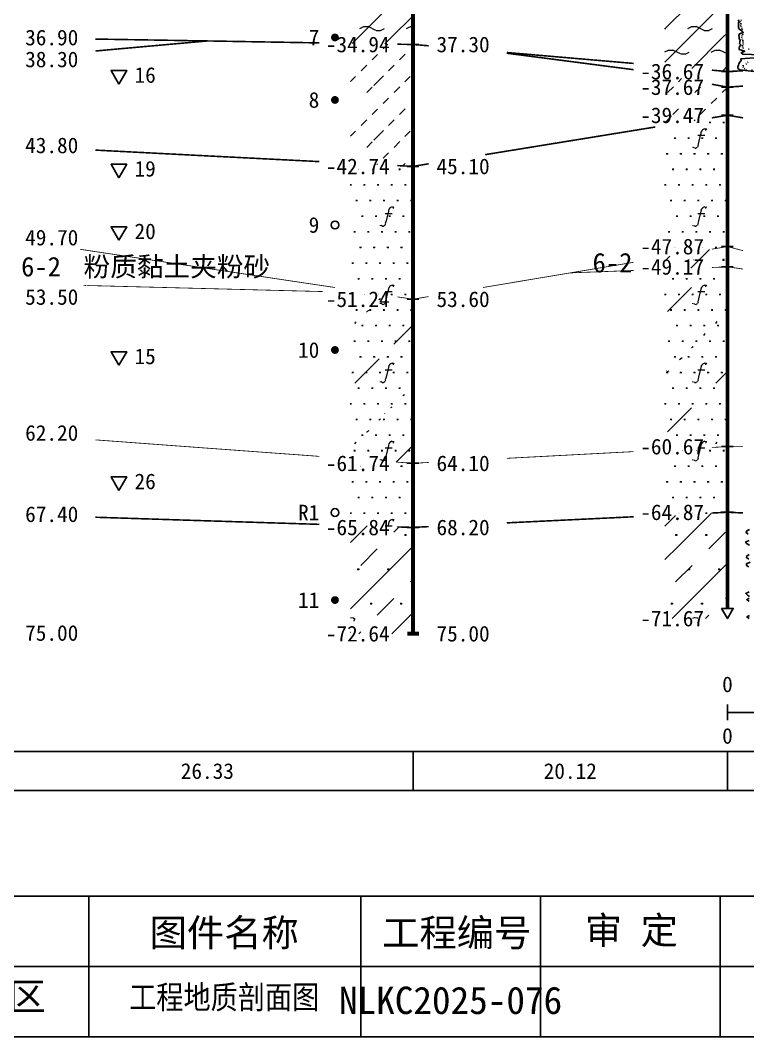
# Model space of a CAD drawing. Extents: x -37 to 3540, y -1485 to 297.
# Drawn here: x 1951.6 to 2044.7, y -579 to -448.9 of the extents above; entities that cross this region are included whole.
import ezdxf
from ezdxf.enums import TextEntityAlignment as Align

# ---------------------------------------------------------------- set-up
doc = ezdxf.new("R2010")
doc.units = 0
doc.linetypes.add('DOT', pattern=[6.35, 0, -6.35])
doc.layers.get('0').update_dxf_attribs({"linetype": 'CONTINUOUS'})
for name, color, linetype in [('CURVE', 200, 'CONTINUOUS'), ('FRAME', 7, 'CONTINUOUS'), ('HOLE', 41, 'CONTINUOUS'), ('RULER', 7, 'CONTINUOUS'), ('SAMPLE', 1, 'CONTINUOUS'), ('STRATUM', 241, 'CONTINUOUS')]:
    doc.layers.add(name, color=color, linetype=linetype)
doc.layers.add('HATCH', color=7, linetype='CONTINUOUS', lineweight=13)
doc.styles.add('ST', font='')
doc.styles.get('ST').set_extended_font_data('SimSun')
pattern_1 = [(45, (1618.6395, -594), (-2.12132, 2.12132), [10, 0]), (26.565, (1619.7136, -594.2536), (5.999823, 5.999812), [0.567, -12.849]), (0, (1619.1466, -594.2536), (0, 6), [0.567, -5.433]), (26.565, (1617.0582, -594), (5.999823, 5.999812), [0.567, -12.849]), (0, (1617.5653, -593.7464), (0, 6), [0.567, -5.433]), (153.435, (1619.1466, -594.2536), (-5.999818, -5e-06), [1.134, -12.2826]), (26.565, (1622.7136, -591.2536), (5.999823, 5.999812), [0.567, -12.849]), (0, (1622.1466, -591.2536), (0, 6), [0.567, -5.433]), (26.565, (1620.0582, -591), (5.999823, 5.999812), [0.567, -12.849]), (0, (1620.5653, -590.7464), (0, 6), [0.567, -5.433]), (153.435, (1622.1466, -591.2536), (-5.999818, -5e-06), [1.134, -12.2826])]
pattern_2 = [(45, (1618.6395, -594), (-6e-07, 6.99998), [0.9473, -8.9522]), (45, (1620.0395, -592.6), (-6e-07, 6.99998), [0.9869, -8.9126]), (45, (1621.4395, -591.2), (-6e-07, 6.99998), [1.06018, -8.83931]), (45, (1622.8395, -589.8), (-6e-07, 6.99998), [0.94918, -8.95032]), (45, (1624.2395, -588.4), (-6e-07, 6.99998), [1.0365, -8.86299]), (45, (1622.1395, -594), (-6e-07, 6.99998), [1.01335, -8.88615]), (45, (1623.5395, -592.6), (-6e-07, 6.99998), [1.07896, -12.12037]), (45, (1624.9395, -591.2), (-6e-07, 6.99998), [0.99882, -8.90067]), (45, (1619.3395, -589.8), (-4e-07, 6.99998), [1.05533, -8.84416]), (45, (1620.7395, -588.4), (-4e-07, 6.99998), [1.0365, -8.86299])]
pattern_3 = [(82.875, (1617.8049, -595.206), (0.0003693, 10.0001764), [0.08929, -80.53371]), (143.13, (1617.9059, -595.2818), (-29.999964, 20.000054), [0.12627, -49.87373]), (172.875, (1618.083, -595.304), (-70.0002457, 9.9996603), [0.17857, -80.44443]), (206.565, (1618.2615, -595.2147), (-9.999705, -9.999687), [0.19954, -22.16046]), (243.435, (1618.3508, -595.0363), (9e-06, -9.999696), [0.19954, -22.16146]), (255.964, (1618.44, -594.679), (-0.0002, -9.999501), [0.36813, -40.86287]), (255.964, (1618.75, -593.439), (-0.0002, -9.999501), [1.27838, -39.95262]), (255.964, (1618.8186, -593.165), (-0.0002, -9.999501), [0.28235, -40.94865]), (216.87, (1619.0088, -592.9108), (-9.999982, -10.000018), [0.12627, -49.87373]), (243.435, (1618.908, -592.9865), (9e-06, -9.999696), [0.19954, -22.16146]), (206.565, (1619.1873, -592.8215), (-9.999705, -9.999687), [0.19954, -22.16046]), (172.875, (1619.3645, -592.8437), (-70.0002457, 9.9996603), [0.17857, -80.44443]), (143.13, (1619.4655, -592.9194), (-29.999964, 20.000054), [0.12627, -49.87373]), (82.875, (1619.4544, -593.008), (0.0003693, 10.0001764), [0.08929, -80.53371]), (0, (1618.31, -593.66), (0, 10), [0.89286, -9.10714]), (0, (1618.6645, -594), (1, 2), [0, -1.75]), (0, (1618.6395, -593.975), (1, 2), [0, -1.75]), (0, (1618.6395, -594), (1, 2), [0, -1.75]), (0, (1618.6145, -594), (1, 2), [0, -1.75]), (0, (1618.6395, -594.025), (1, 2), [0, -1.75])]
pattern_4 = [(45, (1618.64, -594), (-2e-06, 15.39996), [4.3383, -17.4406]), (45, (1624.828, -587.777), (-2e-06, 15.39996), [4.3861, -17.3928]), (45, (1629.788, -582.819), (-2e-06, 15.39996), [3.98994, -17.78894]), (26.565, (1618.6395, -586.3), (15.4, 15.4), [0.2123, -34.22315]), (36.8699, (1620.1795, -584.76), (15.4, 15.4), [0.43504, -76.56496]), (315, (1626.34, -578.653), (15.39996, 3e-06), [0.0727, -21.70617]), (26.565, (1626.3395, -594), (15.4, 15.4), [0.31845, -34.117]), (26.565, (1627.8795, -592.46), (15.4, 15.4), [0.2316, -34.20383]), (90, (1628.65, -591.69), (-15.4, -1e-06), [0.0633, -15.3367]), (26.565, (1629.4195, -590.92), (15.4, 15.4), [0.2002, -68.6707]), (36.8699, (1630.9595, -589.38), (15.4, 15.4), [0.2435, -76.7565]), (45, (1632.5, -587.84), (-5e-07, 15.39996), [0.24005, -21.53884]), (315, (1633.85, -586.195), (15.39996, 3e-06), [0.0727, -21.70617]), (36.8699, (1621.7195, -583.22), (15.4, 15.4), [0.22493, -76.77507]), (53.1301, (1623.2595, -581.68), (30.8, 46.2), [0.29564, -76.70436]), (53.1301, (1624.7995, -580.14), (30.8, 46.2), [0.27774, -76.72226])]
pattern_5 = [(45, (1618.6395, -594), (-4.24264, 4.24264), [10, 0]), (45, (1619.7005, -597.182), (-2.12132, 6.36396), [3, -3])]
pattern_6 = [(82.875, (1616.8033, -596.6533), (0.000812, 22.000388), [0.1964, -177.1742]), (143.13, (1617.0256, -596.82), (-65.99992, 44.00012), [0.2778, -109.7222]), (172.875, (1617.4154, -596.8687), (-154.00054, 21.999253), [0.39285, -176.97775]), (206.565, (1617.808, -596.672), (-21.99935, -21.99931), [0.439, -48.753]), (243.435, (1618.004, -596.28), (2e-05, -21.99933), [0.439, -48.7552]), (255.964, (1618.201, -595.494), (-0.00044, -21.9989), [0.8099, -89.8983]), (255.964, (1618.883, -592.7656), (-0.00044, -21.9989), [2.8124, -87.8958]), (255.964, (1619.0335, -592.163), (-0.00044, -21.9989), [0.6212, -90.087]), (216.87, (1619.452, -591.6037), (-21.99996, -22.00004), [0.2778, -109.7222]), (243.435, (1619.23, -591.77), (2e-05, -21.99933), [0.439, -48.7552]), (206.565, (1619.845, -591.407), (-21.99935, -21.99931), [0.439, -48.753]), (172.875, (1620.2345, -591.456), (-154.00054, 21.999253), [0.39285, -176.97775]), (143.13, (1620.4567, -591.6228), (-65.99992, 44.00012), [0.2778, -109.7222]), (82.875, (1620.4324, -591.8177), (0.000812, 22.000388), [0.1964, -177.1742]), (0, (1617.914, -593.252), (0, 22), [1.9643, -20.0357]), (0, (1618.6945, -594), (2.2, 4.4), [0, -3.85]), (0, (1618.6395, -593.945), (2.2, 4.4), [0, -3.85]), (0, (1618.6395, -594), (2.2, 4.4), [0, -3.85]), (0, (1618.5845, -594), (2.2, 4.4), [0, -3.85]), (0, (1618.6395, -594.055), (2.2, 4.4), [0, -3.85])]

# ---------------------------------------------------------------- blocks, each defined once
blk = doc.blocks.new('图签_A3长')
for p, q in [((0, 18), (-380, 18)), ((-222.82, 0), (-222.82, 18)), ((-188, 0), (-188, 18)), ((-165, 0), (-165, 18)), ((-142, 0), (-142, 18)), ((-320, 9), (0, 9)), ((-380, 0), (0, 0))]:
    blk.add_line(p, q)
at = {"style": 'ST'}
for s, p in [('审 定', (-153.38, 13.61)), ('图件名称', (-205.49, 13.3)), ('工程编号', (-175.73, 13.3))]:
    blk.add_text(s, height=3.5, dxfattribs=at).set_placement(p, align=Align.MIDDLE_CENTER)
for tag, p in [('01＿单位名称', (-349.98, 8.36)), ('02＿工程名称', (-271.3, 5.16)), ('04＿工程编号', (-176.51, 4.65)), ('05＿日期', (-35.59, 4.65)), ('06＿图号', (-11.16, 4.91))]:
    blk.add_attdef(tag, text='', height=3.5, dxfattribs=at).set_placement(p, align=Align.MIDDLE_CENTER)
at = {"style": 'ST', "width": 0.85}
blk.add_attdef('03＿图件名称', text='', height=3, dxfattribs=at).set_placement((-205.49, 5.05), align=Align.MIDDLE_CENTER)
blk = doc.blocks.new('SampleSoilUndisturbed')
at = {"const_width": 0.5}
blk.add_lwpolyline([(-0.25, 0, 1), (0.25, 0, 1)], format="xyb", close=True, dxfattribs=at)
blk = doc.blocks.new('SampleSoilDisturbed')
blk.add_circle((0, 0), 0.5)
blk = doc.blocks.new('TrigonHollow')
blk.add_lwpolyline([(0, -1.15), (1, 0.58), (-1, 0.58)], close=True)

msp = doc.modelspace()

# ---------------------------------------------------------------- hatches: boundary and pattern name
at = {"layer": 'HATCH'}
h = msp.add_hatch(dxfattribs=at)
h.set_pattern_fill('YNNT', color=251, style=0)
h.set_pattern_definition(pattern_1)
h.paths.add_polyline_path([(2042.12, -441.89), (2034.12, -442.75), (2034.12, -454.8), (2042.12, -455.49)])
h.paths.add_polyline_path([(2030.05, -456.98), (2039.6, -456.98), (2039.6, -454.05), (2030.05, -454.05)], flags=9)
h.paths.add_polyline_path([(2030.05, -443.38), (2039.6, -443.38), (2039.6, -440.45), (2030.05, -440.45)], flags=9)
h = msp.add_hatch(dxfattribs=at)
h.set_pattern_fill('YNNT', color=251, style=0)
h.set_pattern_definition(pattern_1)
h.paths.add_polyline_path([(2001.88, -446.23), (1993.88, -444.33), (1993.88, -451.89), (2001.88, -452.03)])
h.paths.add_polyline_path([(1989.81, -453.52), (1999.37, -453.52), (1999.37, -450.59), (1989.81, -450.59)], flags=9)
h.paths.add_polyline_path([(1989.81, -447.72), (1999.37, -447.72), (1999.37, -444.79), (1989.81, -444.79)], flags=9)
h = msp.add_hatch(dxfattribs=at)
h.set_pattern_fill('NZFT', color=52, style=0)
h.set_pattern_definition(pattern_2)
h.paths.add_polyline_path([(2001.88, -452.03), (1993.88, -451.89), (1993.88, -467.22), (2001.88, -467.63)])
h.paths.add_polyline_path([(1989.82, -469.11), (1999.37, -469.11), (1999.37, -466.21), (1989.82, -466.21)], flags=9)
h.paths.add_polyline_path([(1989.81, -453.52), (1999.37, -453.52), (1999.37, -450.59), (1989.81, -450.59)], flags=9)
h = msp.add_hatch(dxfattribs=at)
h.set_pattern_fill('NZFT', color=52, style=0)
h.set_pattern_definition(pattern_2)
h.paths.add_polyline_path([(2042.12, -457.49), (2034.12, -456.01), (2034.12, -462.39), (2042.12, -461.09)])
h.paths.add_polyline_path([(2030.05, -462.58), (2039.6, -462.58), (2039.6, -459.65), (2030.05, -459.65)], flags=9)
h.paths.add_polyline_path([(2030.05, -458.98), (2039.6, -458.98), (2039.6, -456.05), (2030.05, -456.05)], flags=9)
h.paths.add_polyline_path([(2030.05, -456.98), (2039.6, -456.98), (2039.6, -454.05), (2030.05, -454.05)], flags=9)
h = msp.add_hatch(dxfattribs=at)
h.set_pattern_fill('FS', color=142, style=0)
h.set_pattern_definition(pattern_3)
h.paths.add_polyline_path([(2042.12, -461.09), (2034.12, -462.39), (2034.12, -479.23), (2042.12, -477.89)])
h.paths.add_polyline_path([(2030.05, -479.38), (2039.6, -479.38), (2039.6, -476.45), (2030.05, -476.45)], flags=9)
h.paths.add_polyline_path([(2030.05, -462.58), (2039.6, -462.58), (2039.6, -459.65), (2030.05, -459.65)], flags=9)
h = msp.add_hatch(dxfattribs=at)
h.set_pattern_fill('FS', color=142, style=0)
h.set_pattern_definition(pattern_3)
h.paths.add_polyline_path([(2001.88, -467.63), (1993.88, -467.22), (1993.88, -483.43), (2001.88, -484.63)])
h.paths.add_polyline_path([(1968.69, -483.04), (1995.36, -483.04), (1995.36, -478.1), (1968.69, -478.1)], flags=9)
h.paths.add_polyline_path([(1989.82, -486.12), (1999.37, -486.12), (1999.37, -483.2), (1989.82, -483.2)], flags=9)
h.paths.add_polyline_path([(1989.82, -469.11), (1999.37, -469.11), (1999.37, -466.21), (1989.82, -466.21)], flags=9)
h = msp.add_hatch(dxfattribs=at)
h.set_pattern_fill('FZNT', color=32, style=0)
h.set_pattern_definition(pattern_5)
h.paths.add_polyline_path([(2042.12, -477.89), (2034.12, -479.23), (2034.12, -480.8), (2042.12, -480.49)])
h.paths.add_polyline_path([(2030.05, -481.98), (2039.6, -481.98), (2039.6, -479.05), (2030.05, -479.05)], flags=9)
h.paths.add_polyline_path([(2030.05, -479.38), (2039.6, -479.38), (2039.6, -476.45), (2030.05, -476.45)], flags=9)
h = msp.add_hatch(dxfattribs=at)
h.set_pattern_fill('FS', color=32, scale=2.2, style=0)
h.set_pattern_definition(pattern_6)
h.paths.add_polyline_path([(2042.12, -477.89), (2034.12, -479.23), (2034.12, -480.8), (2042.12, -480.49)])
h.paths.add_polyline_path([(2030.05, -481.98), (2039.6, -481.98), (2039.6, -479.05), (2030.05, -479.05)], flags=9)
h.paths.add_polyline_path([(2030.05, -479.38), (2039.6, -479.38), (2039.6, -476.45), (2030.05, -476.45)], flags=9)
h = msp.add_hatch(dxfattribs=at)
h.set_pattern_fill('FS', color=142, style=0)
h.set_pattern_definition(pattern_3)
h.paths.add_polyline_path([(2042.12, -480.49), (2034.12, -480.8), (2034.12, -503.92), (2042.12, -503.49)])
h.paths.add_polyline_path([(2030.05, -504.98), (2039.6, -504.98), (2039.6, -502.05), (2030.05, -502.05)], flags=9)
h.paths.add_polyline_path([(2030.05, -481.98), (2039.6, -481.98), (2039.6, -479.05), (2030.05, -479.05)], flags=9)
h = msp.add_hatch(dxfattribs=at)
h.set_pattern_fill('SZFT', color=142, scale=2.2, style=0)
h.set_pattern_definition(pattern_4)
h.paths.add_polyline_path([(2042.12, -480.49), (2034.12, -480.8), (2034.12, -503.92), (2042.12, -503.49)])
h.paths.add_polyline_path([(2030.05, -504.98), (2039.6, -504.98), (2039.6, -502.05), (2030.05, -502.05)], flags=9)
h.paths.add_polyline_path([(2030.05, -481.98), (2039.6, -481.98), (2039.6, -479.05), (2030.05, -479.05)], flags=9)
h = msp.add_hatch(dxfattribs=at)
h.set_pattern_fill('FS', color=142, style=0)
h.set_pattern_definition(pattern_3)
h.paths.add_polyline_path([(2001.88, -484.63), (1993.88, -483.43), (1993.88, -505.04), (2001.88, -505.63)])
h.paths.add_polyline_path([(1989.81, -507.12), (1999.37, -507.12), (1999.37, -504.19), (1989.81, -504.19)], flags=9)
h.paths.add_polyline_path([(1989.82, -486.12), (1999.37, -486.12), (1999.37, -483.2), (1989.82, -483.2)], flags=9)
h = msp.add_hatch(dxfattribs=at)
h.set_pattern_fill('SZFT', color=142, scale=2.2, style=0)
h.set_pattern_definition(pattern_4)
h.paths.add_polyline_path([(2001.88, -484.63), (1993.88, -483.43), (1993.88, -505.04), (2001.88, -505.63)])
h.paths.add_polyline_path([(1989.81, -507.12), (1999.37, -507.12), (1999.37, -504.19), (1989.81, -504.19)], flags=9)
h.paths.add_polyline_path([(1989.82, -486.12), (1999.37, -486.12), (1999.37, -483.2), (1989.82, -483.2)], flags=9)
h = msp.add_hatch(dxfattribs=at)
h.set_pattern_fill('FS', color=142, style=0)
h.set_pattern_definition(pattern_3)
h.paths.add_polyline_path([(2042.12, -503.49), (2034.12, -503.92), (2034.12, -512.28), (2042.12, -511.89)])
h.paths.add_polyline_path([(2030.05, -513.38), (2039.6, -513.38), (2039.6, -510.45), (2030.05, -510.45)], flags=9)
h.paths.add_polyline_path([(2030.05, -504.98), (2039.6, -504.98), (2039.6, -502.05), (2030.05, -502.05)], flags=9)
h = msp.add_hatch(dxfattribs=at)
h.set_pattern_fill('FS', color=142, style=0)
h.set_pattern_definition(pattern_3)
h.paths.add_polyline_path([(2001.88, -505.63), (1993.88, -505.04), (1993.88, -513.57), (2001.88, -513.83)])
h.paths.add_polyline_path([(1989.81, -515.32), (1999.37, -515.32), (1999.37, -512.39), (1989.81, -512.39)], flags=9)
h.paths.add_polyline_path([(1989.81, -507.12), (1999.37, -507.12), (1999.37, -504.19), (1989.81, -504.19)], flags=9)
h = msp.add_hatch(dxfattribs=at)
h.set_pattern_fill('FZNT', color=32, style=0)
h.set_pattern_definition(pattern_5)
h.paths.add_polyline_path([(2042.12, -511.89), (2034.12, -512.28), (2034.12, -525.49), (2042.12, -525.49), (2041.37, -524.19), (2042.12, -524.19)])
h.paths.add_polyline_path([(2030.05, -526.98), (2039.6, -526.98), (2039.6, -524.05), (2030.05, -524.05)], flags=9)
h.paths.add_polyline_path([(2030.05, -513.38), (2039.6, -513.38), (2039.6, -510.45), (2030.05, -510.45)], flags=9)
h = msp.add_hatch(dxfattribs=at)
h.set_pattern_fill('FS', color=32, scale=2.2, style=0)
h.set_pattern_definition(pattern_6)
h.paths.add_polyline_path([(2042.12, -511.89), (2034.12, -512.28), (2034.12, -525.49), (2042.12, -525.49), (2041.37, -524.19), (2042.12, -524.19)])
h.paths.add_polyline_path([(2030.05, -526.98), (2039.6, -526.98), (2039.6, -524.05), (2030.05, -524.05)], flags=9)
h.paths.add_polyline_path([(2030.05, -513.38), (2039.6, -513.38), (2039.6, -510.45), (2030.05, -510.45)], flags=9)
h = msp.add_hatch(dxfattribs=at)
h.set_pattern_fill('FZNT', color=32, style=0)
h.set_pattern_definition(pattern_5)
h.paths.add_polyline_path([(2001.88, -513.83), (1993.88, -513.57), (1993.88, -527.43), (2001.88, -527.43)])
h.paths.add_polyline_path([(1989.81, -528.92), (1999.37, -528.92), (1999.37, -525.99), (1989.81, -525.99)], flags=9)
h.paths.add_polyline_path([(1989.81, -515.32), (1999.37, -515.32), (1999.37, -512.39), (1989.81, -512.39)], flags=9)
h = msp.add_hatch(dxfattribs=at)
h.set_pattern_fill('FS', color=32, scale=2.2, style=0)
h.set_pattern_definition(pattern_6)
h.paths.add_polyline_path([(2001.88, -513.83), (1993.88, -513.57), (1993.88, -527.43), (2001.88, -527.43)])
h.paths.add_polyline_path([(1989.81, -528.92), (1999.37, -528.92), (1999.37, -525.99), (1989.81, -525.99)], flags=9)
h.paths.add_polyline_path([(1989.81, -515.32), (1999.37, -515.32), (1999.37, -512.39), (1989.81, -512.39)], flags=9)

# ---------------------------------------------------------------- linework, layer by layer
at = {"layer": 'CURVE', "color": 30, "linetype": 'Continuous'}
for points in [[(2043.49, -448.89), (2043.62, -449.09), (2043.55, -449.29), (2043.54, -449.49), (2043.55, -449.69), (2043.55, -449.89), (2043.64, -450.09), (2043.94, -450.29), (2044.08, -450.49), (2043.65, -450.69), (2043.59, -450.89), (2043.62, -451.09), (2043.61, -451.29), (2043.73, -451.49), (2043.69, -451.69), (2043.67, -451.89), (2043.83, -452.09), (2043.64, -452.29), (2043.62, -452.49), (2043.62, -452.69), (2044.33, -452.89), (2043.88, -453.09), (2044.09, -453.29), (2049.64, -453.49)], [(2046.1, -453.69), (2043.81, -453.89), (2043.86, -454.09), (2043.72, -454.29), (2043.58, -454.49), (2043.55, -454.69), (2043.45, -454.89), (2043.45, -455.09), (2043.69, -455.29), (2045.49, -455.49)], [(2044.95, -514.09), (2044.6, -514.29), (2044.51, -514.49), (2044.75, -514.69)], [(2044.88, -515.49), (2044.46, -515.69), (2044.55, -515.89), (2044.95, -516.09)], [(2044.88, -517.29), (2044.59, -517.49), (2044.57, -517.69), (2044.85, -517.89)], [(2045.04, -518.29), (2044.55, -518.49), (2044.57, -518.69), (2044.86, -518.89)], [(2044.9, -522.09), (2044.46, -522.29), (2044.69, -522.49), (2044.95, -522.69)], [(2044.9, -522.89), (2044.58, -523.09), (2044.88, -523.29)], [(2044.95, -525.09), (2044.6, -525.29), (2044.9, -525.49)]]:
    msp.add_lwpolyline(points, dxfattribs=at)
at = {"layer": 'CURVE', "color": 100, "linetype": 'DOT', "ltscale": 0.1}
for points in [[(2043.9, -448.89), (2043.74, -449.09), (2043.82, -449.29), (2043.8, -449.49), (2043.82, -449.69), (2043.96, -449.89), (2043.95, -450.09), (2044.02, -450.29), (2044.14, -450.49), (2044.08, -450.69), (2043.98, -450.89), (2043.93, -451.09), (2044.01, -451.29), (2044.08, -451.49), (2044.12, -451.69), (2044.16, -451.89), (2044.06, -452.09), (2044.03, -452.29), (2044.08, -452.49), (2045.18, -452.69)], [(2044.76, -454.29), (2044.55, -454.49), (2044.13, -454.69), (2044.12, -454.89), (2044.27, -455.09), (2044.47, -455.29), (2048.39, -455.49)]]:
    msp.add_lwpolyline(points, dxfattribs=at)
at = {"layer": 'FRAME', "linetype": 'Continuous'}
msp.add_line((1483.01, -579), (2018.64, -579), dxfattribs=at)
at = {"layer": 'HOLE', "linetype": 'Continuous', "const_width": 0.5}
for points in [[(2042.12, -375.49), (2042.12, -524.19)], [(2001.88, -377.43), (2001.88, -527.43)], [(2001.13, -527.43), (2002.63, -527.43)]]:
    msp.add_lwpolyline(points, dxfattribs=at)
at = {"layer": 'HOLE', "linetype": 'Continuous'}
for points in [[(2001.13, -452.03), (2002.63, -452.03)], [(2041.37, -455.49), (2042.87, -455.49)], [(2041.37, -457.49), (2042.87, -457.49)], [(2041.37, -461.09), (2042.87, -461.09)], [(2001.13, -467.63), (2002.63, -467.63)], [(2041.37, -477.89), (2042.87, -477.89)], [(2041.37, -480.49), (2042.87, -480.49)], [(2001.13, -484.63), (2002.63, -484.63)], [(2041.37, -503.49), (2042.87, -503.49)], [(2001.13, -505.63), (2002.63, -505.63)], [(2041.37, -511.89), (2042.87, -511.89)], [(2001.13, -513.83), (2002.63, -513.83)]]:
    msp.add_lwpolyline(points, dxfattribs=at)
msp.add_lwpolyline([(2041.37, -524.19), (2042.87, -524.19), (2042.12, -525.49)], close=True, dxfattribs=at)
at = {"layer": 'RULER', "linetype": 'Continuous'}
for points in [[(2042.12, -537.51), (2042.12, -536.51)], [(2042.12, -537.51), (2092.12, -537.51)], [(2042.12, -537.51), (2042.12, -538.51)], [(1949.23, -542.51), (2001.88, -542.51), (2001.88, -547.51), (1949.23, -547.51)], [(2001.88, -542.51), (2042.12, -542.51), (2042.12, -547.51), (2001.88, -547.51)], [(2042.12, -542.51), (2084.4, -542.51), (2084.4, -547.51), (2042.12, -547.51)]]:
    msp.add_lwpolyline(points, dxfattribs=at)
at = {"layer": 'STRATUM', "linetype": 'Continuous'}
for points, const_width in [([(1961.23, -451.34), (1975.55, -451.58), (1989.88, -451.83)], 0.2), ([(1961.23, -452.87), (1962.39, -452.76), (1975.55, -451.58)], 0.2), ([(1999.88, -452), (2001.88, -452.03), (2003.88, -452.2)], 0.2), ([(2013.87, -453.15), (2030.12, -455.26)], 0.2), ([(2013.88, -453.06), (2022, -453.76), (2030.12, -454.46)], 0.2), ([(2040.12, -455.32), (2042.12, -455.49), (2044.12, -455.4)], 0.2), ([(2040.12, -457.12), (2042.12, -457.49), (2044.12, -457.36)], 0.2), ([(2040.12, -461.42), (2042.12, -461.09), (2044.12, -461.42)], 0.2), ([(2011.11, -466.13), (2022, -464.36), (2032.89, -462.59)], 0.2), ([(1961.23, -465.55), (1975.55, -466.29), (1989.88, -467.02)], 0.2), ([(1999.88, -467.53), (2001.88, -467.63), (2003.88, -467.3)], 0.2), ([(1959.24, -478.24), (1975.55, -480.69), (1991.87, -483.13)], 0.1), ([(2040.12, -478.23), (2042.12, -477.89), (2044.12, -478.42)], 0.1), ([(2010.84, -483.13), (2022, -481.26), (2030.12, -479.9)], 0.1), ([(2022, -481.26), (2030.12, -480.95)], 0.1), ([(2040.12, -480.57), (2042.12, -480.49), (2044.12, -480.77)], 0.1), ([(1960.03, -482.84), (1959.89, -482.87), (1990.29, -483.65)], 0.1), ([(1999.88, -484.33), (2001.88, -484.63), (2003.88, -484.29)], 0.1), ([(1961.23, -502.63), (1975.55, -503.69), (1989.88, -504.74)], 0.1), ([(2013.88, -504.99), (2022, -504.56), (2030.12, -504.13)], 0.1), ([(2040.12, -503.6), (2042.12, -503.49), (2044.12, -503.51)], 0.1), ([(1999.88, -505.48), (2001.88, -505.63), (2003.88, -505.52)], 0.1), ([(1961.23, -512.53), (1975.55, -512.99), (1989.88, -513.44)], 0.2), ([(2013.88, -513.25), (2022, -512.86), (2030.12, -512.47)], 0.2), ([(2040.12, -511.99), (2042.12, -511.89), (2044.12, -511.98)], 0.2), ([(1999.88, -513.77), (2001.88, -513.83), (2003.88, -513.73)], 0.2)]:
    msp.add_lwpolyline(points, dxfattribs=dict(at, const_width=const_width))

# ---------------------------------------------------------------- block references
at = {"layer": 'CURVE'}
for p in [(1964.23, -455.94), (1964.23, -467.94), (1964.23, -475.94), (1964.23, -491.94), (1964.23, -507.94)]:
    msp.add_blockref('TrigonHollow', p, dxfattribs=at)
at = {"layer": 'FRAME'}
ref = msp.add_blockref('图签_A3长', (2183.2, -579), dxfattribs=at)
ref.add_attrib('02＿工程名称', '浙江大学医学院附属邵逸夫医院宁波院区', dxfattribs={"layer": '0', "height": 3.5, "style": 'ST'}).set_placement((1911.9, -573.84), align=Align.MIDDLE_CENTER)
ref.add_attrib('03＿图件名称', '工程地质剖面图', dxfattribs={"layer": '0', "height": 3, "style": 'ST', "width": 0.85}).set_placement((1977.71, -573.95), align=Align.MIDDLE_CENTER)
ref.add_attrib('04＿工程编号', 'NLKC2025-076', dxfattribs={"layer": '0', "height": 3.5, "style": 'ST'}).set_placement((2006.68, -574.35), align=Align.MIDDLE_CENTER)
at = {"layer": 'SAMPLE'}
for name, p in [('SampleSoilUndisturbed', (1991.88, -451.13)), ('SampleSoilUndisturbed', (1991.88, -459.13)), ('SampleSoilDisturbed', (1991.88, -475.13)), ('SampleSoilUndisturbed', (1991.88, -491.13)), ('SampleSoilDisturbed', (1991.88, -511.93)), ('SampleSoilUndisturbed', (1991.88, -523.13))]:
    msp.add_blockref(name, p, dxfattribs=at)

# ---------------------------------------------------------------- texts
at = {"layer": 'CURVE', "style": 'ST'}
for s, p in [('16', (1966.23, -455.94)), ('19', (1966.23, -467.94)), ('20', (1966.23, -475.94)), ('15', (1966.23, -491.94)), ('26', (1966.23, -507.94))]:
    msp.add_text(s, height=2, dxfattribs=at).set_placement(p, align=Align.MIDDLE_LEFT)
at = {"layer": 'HOLE', "style": 'ST'}
for s, p in [('36.90', (1952.23, -451.14)), ('37.30', (2004.88, -452.03)), ('38.30', (1952.23, -453.94)), ('43.80', (1952.23, -464.94)), ('45.10', (2004.88, -467.63)), ('49.70', (1952.23, -476.74)), ('53.50', (1952.23, -484.34)), ('53.60', (2004.88, -484.63)), ('62.20', (1952.23, -501.74)), ('64.10', (2004.88, -505.63)), ('67.40', (1952.23, -512.14)), ('68.20', (2004.88, -513.83)), ('75.00', (1952.23, -527.34)), ('75.00', (2004.88, -527.43))]:
    msp.add_text(s, height=2, dxfattribs=at).set_placement(p, align=Align.MIDDLE_LEFT)
for s, p in [('-34.94', (1998.88, -452.03)), ('-36.67', (2039.12, -455.49)), ('-37.67', (2039.12, -457.49)), ('-39.47', (2039.12, -461.09)), ('-42.74', (1998.88, -467.63)), ('-47.87', (2039.12, -477.89)), ('-49.17', (2039.12, -480.49)), ('-51.24', (1998.88, -484.63)), ('-60.67', (2039.12, -503.49)), ('-61.74', (1998.88, -505.63)), ('-64.87', (2039.12, -511.89)), ('-65.84', (1998.88, -513.83)), ('-71.67', (2039.12, -525.49)), ('-72.64', (1998.88, -527.43))]:
    msp.add_text(s, height=2, dxfattribs=at).set_placement(p, align=Align.MIDDLE_RIGHT)
at = {"layer": 'RULER', "style": 'ST'}
msp.add_text('0', height=2, dxfattribs=at).set_placement((2042.12, -535.51), align=Align.BOTTOM_CENTER)
msp.add_text('0', height=2, dxfattribs=at).set_placement((2042.12, -539.51), align=Align.TOP_CENTER)
for s, p in [('26.33', (1975.55, -545.01)), ('20.12', (2022, -545.01))]:
    msp.add_text(s, height=2, dxfattribs=at).set_placement(p, align=Align.MIDDLE_CENTER)
at = {"layer": 'SAMPLE', "style": 'ST'}
for s, p in [('7', (1989.88, -451.13)), ('8', (1989.88, -459.13)), ('9', (1989.88, -475.13)), ('10', (1989.88, -491.13)), ('R1', (1989.88, -511.93)), ('11', (1989.88, -523.13))]:
    msp.add_text(s, height=2, dxfattribs=at).set_placement(p, align=Align.MIDDLE_RIGHT)
at = {"layer": 'STRATUM', "style": 'ST'}
for s, p in [('6-2', (1951.71, -480.46)), ('粉质黏土夹粉砂', (1959.71, -480.46)), ('6-2', (2024.85, -479.95))]:
    msp.add_text(s, height=2.5, dxfattribs=at).set_placement(p, align=Align.MIDDLE_LEFT)

doc.saveas('drawing.dxf')
